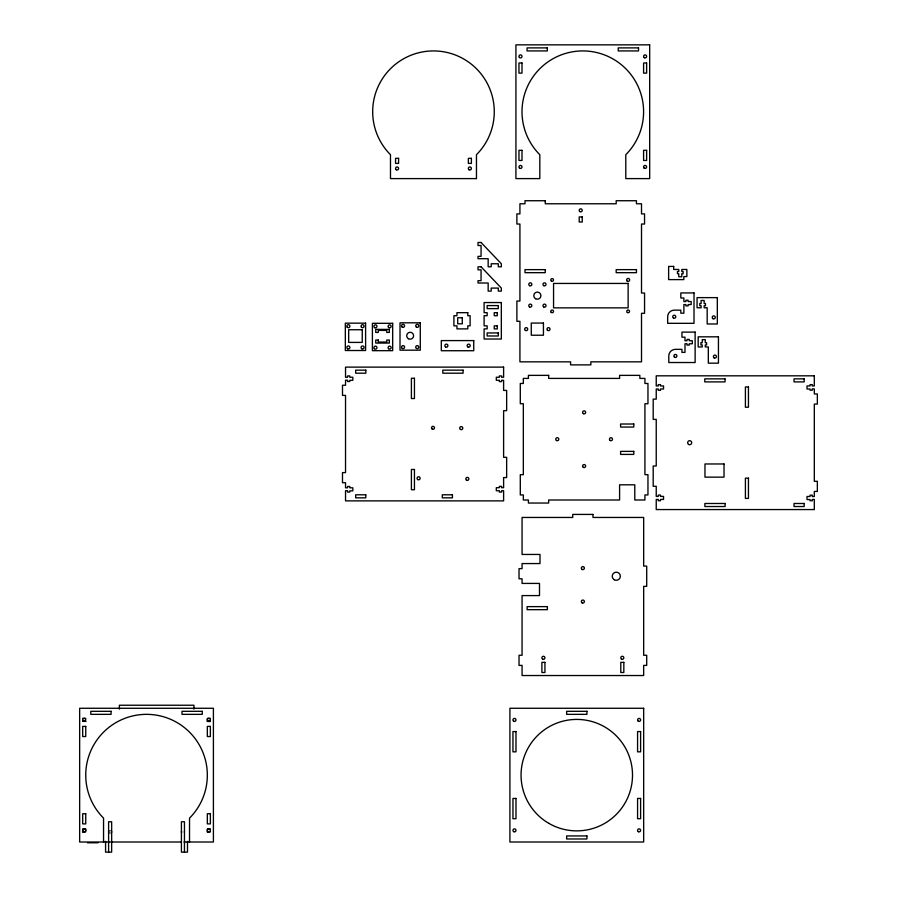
<?xml version="1.0" encoding="UTF-8"?>
<svg xmlns="http://www.w3.org/2000/svg" width="897" height="897" viewBox="0 0 897 897"><rect width="100%" height="100%" fill="white"/><g stroke="black" fill="none" stroke-linecap="round" stroke-linejoin="round"><path stroke-width="1.35" d="M82.692 718.396L85.742 718.396M210.369 718.396L207.33 718.396L207.33 721.435L210.369 721.435L207.33 721.334M210.369 828.951L207.33 828.951L207.33 831.99M82.692 831.889L85.742 831.889M207.33 831.889L210.369 831.889M181.362 842.014L79.654 842.014L79.654 708.271L213.408 708.271L213.408 842.014L183.975 842.014M87.458 842.776L98.098 842.776M193.954 709.135L193.954 705.233L119.379 705.233L119.379 709.135M189.525 842.014L189.525 818.131A60.794 60.794 0 0 0 189.525 732.154A60.794 60.794 0 0 0 103.547 732.154A60.794 60.794 0 0 0 103.547 818.131L103.547 842.014M187.495 841.341L187.495 852.15L181.418 852.15L181.418 821.753L184.457 821.753L184.457 852.15M108.604 852.15L108.604 821.753L111.654 821.753L111.654 852.15L105.566 852.15L105.566 841.341M85.742 830.97L85.742 828.951L82.692 828.951L82.692 831.99M110.892 830.566A1.525 1.525 0 0 1 110.892 833.201M109.053 832.954A1.525 1.525 0 0 1 109.053 830.813M184.401 831.497A1.525 1.525 0 0 1 184.401 832.281M181.62 832.64A1.525 1.525 0 0 1 181.62 831.127M649.675 44.85L515.921 44.85L515.921 178.604L539.815 178.604L539.815 154.71A60.794 60.794 0 0 1 539.815 68.733A60.794 60.794 0 0 1 625.792 68.733A60.794 60.794 0 0 1 625.792 154.71L625.792 178.604L649.675 178.604L649.675 44.85M547.338 47.889L527.066 47.889L527.066 50.927L547.338 50.927L547.338 47.889M638.529 47.889L618.257 47.889L618.257 50.927L638.529 50.927L638.529 47.889M521.998 62.992L518.959 62.992L518.959 73.117L521.998 73.117L521.998 62.992M646.636 62.992L643.598 62.992L643.598 73.117L646.636 73.117L646.636 62.992M521.998 150.326L518.959 150.326L518.959 160.462L521.998 160.462L521.998 150.326M646.636 150.326L643.598 150.326L643.598 160.462L646.636 160.462L646.636 150.326M398.593 158.332L395.555 158.332L395.555 163.4L398.593 163.4L398.593 158.332M471.396 158.332L468.357 158.332L468.357 163.4L471.396 163.4L471.396 158.332M476.464 178.604L390.487 178.604L390.487 154.71A60.794 60.794 0 0 1 390.487 68.733A60.794 60.794 0 0 1 476.464 68.733A60.794 60.794 0 0 1 476.464 154.71L476.464 178.604M545.253 200.726L524.992 200.726L524.992 203.776L519.924 203.776L519.924 213.901L516.885 213.901L516.885 224.037L519.924 224.037L519.924 301.044L516.885 301.044L516.885 321.305L519.924 321.305L519.924 361.839L570.582 361.839L570.582 364.877L590.854 364.877L590.854 361.839L641.512 361.839L641.512 313.3L644.551 313.3L644.551 293.039L641.512 293.039L641.512 224.037L644.551 224.037L644.551 213.901L641.512 213.901L641.512 203.776L636.444 203.776L636.444 200.726L616.183 200.726L616.183 203.776L545.253 203.776L545.253 200.726M582.243 216.939L579.204 216.939L579.204 222.008L582.243 222.008L582.243 216.939M481.061 242.482L478.023 242.482L478.023 245.52L481.061 245.52L481.061 256.363L478.023 256.363L478.023 258.695L488.159 258.695L488.159 266.801L491.197 266.801L491.197 263.763L498.295 263.763L498.295 266.801L501.333 266.801L501.333 263.763L481.061 242.482M673.692 266.431L668.624 266.431L668.624 279.606L683.828 279.606L683.828 276.568L686.867 276.568L686.867 269.47L681.798 269.47L681.798 271.499L683.11 271.499L683.11 273.731L681.798 273.731L681.798 276.769L678.76 276.769L678.76 273.731L677.437 273.731L677.437 271.499L678.76 271.499L678.76 269.47L673.692 269.47L673.692 266.431M481.061 266.801L478.023 266.801L478.023 269.84L481.061 269.84L481.061 280.683L478.023 280.683L478.023 283.015L488.159 283.015L488.159 291.121L491.197 291.121L491.197 288.083L498.295 288.083L498.295 291.121L501.333 291.121L501.333 288.083L481.061 266.801M545.253 269.638L524.992 269.638L524.992 272.677L545.253 272.677L545.253 269.638M636.444 269.638L616.183 269.638L616.183 272.677L636.444 272.677L636.444 269.638M628.135 283.441L553.561 283.441L553.561 307.862L628.135 307.862L628.135 283.441M694.009 292.927L680.834 292.927L680.834 297.995L683.873 297.995L683.873 301.538L685.902 301.538L685.902 300.226L688.122 300.226L688.122 301.538L691.161 301.538L691.161 304.576L688.122 304.576L688.122 305.899L685.902 305.899L685.902 304.576L683.873 304.576L683.873 313.188L680.834 313.188L680.834 310.149L674.241 310.149A6.582 6.582 0 0 0 667.66 316.742L667.66 323.324L694.009 323.324L694.009 292.927M717.32 297.625L697.059 297.625L697.059 307.761L701.106 307.761L701.106 305.731L699.795 305.731L699.795 303.5L701.106 303.5L701.106 300.461L704.145 300.461L704.145 303.5L705.468 303.5L705.468 305.731L704.145 305.731L704.145 307.761L707.184 307.761L707.184 323.974L717.32 323.974L717.32 297.625M501.333 302.547L484.1 302.547L484.1 312.672L487.149 312.672L487.149 315.71L484.1 315.71L484.1 325.846L487.149 325.846L487.149 328.885L484.1 328.885L484.1 339.021L501.333 339.021L501.333 302.547M498.295 305.585L487.149 305.585L487.149 308.624L498.295 308.624L498.295 305.585M467.786 312.672L456.954 312.672L456.954 315.71L453.904 315.71L453.904 325.846L456.954 325.846L456.954 328.885L467.786 328.885L467.786 325.846L470.118 325.846L470.118 315.71L467.786 315.71L467.786 312.672M497.274 312.672L494.236 312.672L494.236 315.71L497.274 315.71L497.274 312.672M462.269 317.74L457.705 317.74L457.705 323.817L462.269 323.817L462.269 317.74M420.278 322.819L400.017 322.819L400.017 350.178L420.278 350.178L420.278 322.819M365.606 323.155L345.334 323.155L345.334 350.514L365.606 350.514L365.606 323.155M543.436 323.066L531.271 323.066L531.271 335.22L543.436 335.22L543.436 323.066M392.673 323.312L372.401 323.312L372.401 350.671L392.673 350.671L392.673 323.312M497.274 325.846L494.236 325.846L494.236 328.885L497.274 328.885L497.274 325.846M389.32 329.39L375.742 329.39L375.742 332.428L378.276 332.428L378.276 330.41L386.786 330.41L386.786 332.428L389.32 332.428L389.32 329.39M362.253 329.737L348.675 329.737L348.675 342.407L362.253 342.407L362.253 329.737M695.13 332.114L681.955 332.114L681.955 337.182L684.994 337.182L684.994 340.737L687.024 340.737L687.024 339.414L689.255 339.414L689.255 340.737L692.293 340.737L692.293 343.775L689.255 343.775L689.255 345.087L687.024 345.087L687.024 343.775L684.994 343.775L684.994 352.386L681.955 352.386L681.955 349.348L675.374 349.348A6.582 6.582 0 0 0 668.781 355.93L668.781 362.523L695.13 362.523L695.13 332.114M498.295 332.944L487.149 332.944L487.149 335.983L498.295 335.983L498.295 332.944M718.441 336.824L698.18 336.824L698.18 346.948L702.228 346.948L702.228 344.93L700.916 344.93L700.916 342.699L702.228 342.699L702.228 339.66L705.277 339.66L705.277 342.699L706.589 342.699L706.589 344.93L705.277 344.93L705.277 346.948L708.316 346.948L708.316 363.162L718.441 363.162L718.441 336.824M378.276 340.03L375.742 340.03L375.742 343.069L389.32 343.069L389.32 340.03L386.786 340.03L386.786 342.06L378.276 342.06L378.276 340.03M473.739 340.591L441.313 340.591L441.313 350.727L473.739 350.727L473.739 340.591M503.609 367.12L345.536 367.12L345.536 377.256L347.565 377.256L347.565 375.933L349.796 375.933L349.796 377.256L352.835 377.256L352.835 380.294L349.796 380.294L349.796 381.517L347.565 381.517L347.565 380.193L345.536 380.193L345.536 385.262L342.497 385.262L342.497 395.398L345.536 395.398L345.536 472.607L342.497 472.607L342.497 482.732L345.536 482.732L345.536 487.8L347.565 487.8L347.565 486.488L349.796 486.488L349.796 487.8L352.835 487.8L352.835 490.838L349.796 490.838L349.796 492.061L347.565 492.061L347.565 490.737L345.536 490.737L345.536 500.874L503.609 500.874L503.609 490.737L501.58 490.737L501.58 492.061L499.349 492.061L499.349 490.737L496.31 490.737L496.31 487.699L499.349 487.699L499.349 486.387L501.58 486.387L501.58 487.699L503.609 487.699L503.609 477.563L506.648 477.563L506.648 457.302L503.609 457.302L503.609 410.691L506.648 410.691L506.648 390.43L503.609 390.43L503.609 380.294L501.58 380.294L501.58 381.617L499.349 381.617L499.349 380.294L496.31 380.294L496.31 377.256L499.349 377.256L499.349 375.933L501.58 375.933L501.58 377.256L503.609 377.256L503.609 367.12M365.808 370.158L355.672 370.158L355.672 373.197L365.808 373.197L365.808 370.158M463.076 370.158L442.815 370.158L442.815 373.197L463.076 373.197L463.076 370.158M548.661 375.372L528.4 375.372L528.4 378.411L523.332 378.411L523.332 383.479L520.294 383.479L520.294 403.74L523.332 403.74L523.332 474.67L520.294 474.67L520.294 494.942L523.332 494.942L523.332 499.999L528.4 499.999L528.4 503.038L548.661 503.038L548.661 499.999L619.592 499.999L619.592 484.806L634.784 484.806L634.784 499.999L644.921 499.999L644.921 494.942L647.959 494.942L647.959 474.67L644.921 474.67L644.921 403.74L647.959 403.74L647.959 383.479L644.921 383.479L644.921 378.411L639.853 378.411L639.853 375.372L619.592 375.372L619.592 378.411L548.661 378.411L548.661 375.372M814.308 375.821L656.234 375.821L656.234 385.945L658.263 385.945L658.263 384.634L660.495 384.634L660.495 385.945L663.533 385.945L663.533 388.995L660.495 388.995L660.495 390.307L658.263 390.307L658.263 388.995L656.234 388.995L656.234 399.12L653.195 399.12L653.195 419.392L656.234 419.392L656.234 466.003L653.195 466.003L653.195 486.264L656.234 486.264L656.234 496.4L658.263 496.4L658.263 495.077L660.495 495.077L660.495 496.4L663.533 496.4L663.533 499.438L660.495 499.438L660.495 500.75L658.263 500.75L658.263 499.438L656.234 499.438L656.234 509.563L814.308 509.563L814.308 499.438L812.278 499.438L812.278 500.75L810.047 500.75L810.047 499.539L807.008 499.539L807.008 496.501L810.047 496.501L810.047 495.178L812.278 495.178L812.278 496.501L814.308 496.501L814.308 491.433L817.346 491.433L817.346 481.297L814.308 481.297L814.308 404.087L817.346 404.087L817.346 393.951L814.308 393.951L814.308 388.894L812.278 388.894L812.278 390.206L810.047 390.206L810.047 388.995L807.008 388.995L807.008 385.945L810.047 385.945L810.047 384.634L812.278 384.634L812.278 385.945L814.308 385.945L814.308 375.821M414.448 378.265L411.398 378.265L411.398 398.537L414.448 398.537L414.448 378.265M725.034 378.859L704.773 378.859L704.773 381.898L725.034 381.898L725.034 378.859M804.172 378.859L794.036 378.859L794.036 381.898L804.172 381.898L804.172 378.859M748.446 386.966L745.407 386.966L745.407 407.227L748.446 407.227L748.446 386.966M633.775 424.012L620.601 424.012L620.601 427.05L633.775 427.05L633.775 424.012M633.775 451.37L620.601 451.37L620.601 454.409L633.775 454.409L633.775 451.37M724.025 463.973L704.975 463.973L704.975 477.148L724.025 477.148L724.025 463.973M414.448 469.467L411.398 469.467L411.398 489.728L414.448 489.728L414.448 469.467M748.446 478.157L745.407 478.157L745.407 498.418L748.446 498.418L748.446 478.157M365.808 494.796L355.672 494.796L355.672 497.835L365.808 497.835L365.808 494.796M452.436 494.796L442.311 494.796L442.311 497.835L452.436 497.835L452.436 494.796M725.135 503.486L704.874 503.486L704.874 506.525L725.135 506.525L725.135 503.486M804.172 503.486L794.036 503.486L794.036 506.525L804.172 506.525L804.172 503.486M592.995 514.418L572.735 514.418L572.735 517.457L522.065 517.457L522.065 554.447L540.005 554.447L540.005 563.563L522.065 563.563L522.065 568.631L519.027 568.631L519.027 578.767L522.065 578.767L522.065 583.42L539.501 583.42L539.501 595.586L522.065 595.586L522.065 655.259L519.027 655.259L519.027 665.395L522.065 665.395L522.065 675.531L643.665 675.531L643.665 665.395L646.703 665.395L646.703 655.259L643.665 655.259L643.665 586.358L646.703 586.358L646.703 566.097L643.665 566.097L643.665 517.457L592.995 517.457L592.995 514.418M547.394 606.63L527.133 606.63L527.133 609.668L547.394 609.668L547.394 606.63M544.939 662.356L541.9 662.356L541.9 672.492L544.939 672.492L544.939 662.356M623.83 662.356L620.791 662.356L620.791 672.492L623.83 672.492L623.83 662.356M643.665 708.271L509.911 708.271L509.911 842.014L643.665 842.014L643.665 708.271M111.071 711.31L90.799 711.31L90.799 714.348L111.071 714.348L111.071 711.31M202.262 711.31L182.001 711.31L182.001 714.348L202.262 714.348L202.262 711.31M586.918 711.31L566.646 711.31L566.646 714.348L586.918 714.348L586.918 711.31M85.742 721.334L82.692 721.334L85.742 721.435M85.742 726.402L82.692 726.402L82.692 736.538L85.742 736.538L85.742 726.402M210.369 726.402L207.33 726.402L207.33 736.538L210.369 736.538L210.369 726.402M515.988 731.571L512.949 731.571L512.949 751.832L515.988 751.832L515.988 731.571M640.615 731.571L637.576 731.571L637.576 751.832L640.615 751.832L640.615 731.571M515.988 798.442L512.949 798.442L512.949 818.714L515.988 818.714L515.988 798.442M640.615 798.442L637.576 798.442L637.576 818.714L640.615 818.714L640.615 798.442M85.742 813.747L82.692 813.747L82.692 823.883L85.742 823.883L85.742 813.747M210.369 813.747L207.33 813.747L207.33 823.883L210.369 823.883L210.369 813.747M586.918 835.937L566.646 835.937L566.646 838.975L586.918 838.975L586.918 835.937M713.014 318.704A1.525 1.525 0 0 0 715.29 317.381A1.525 1.525 0 0 0 713.014 316.069A1.525 1.525 0 0 0 713.014 318.704M673.49 318.054A1.525 1.525 0 0 0 675.766 316.742A1.525 1.525 0 0 0 673.49 315.419A1.525 1.525 0 0 0 673.49 318.054M361.805 348.787A1.525 1.525 0 0 0 364.081 347.464A1.525 1.525 0 0 0 361.805 346.152A1.525 1.525 0 0 0 361.805 348.787M361.491 327.27A1.525 1.525 0 0 0 364.025 326.586A1.525 1.525 0 0 0 362.164 324.725A1.525 1.525 0 0 0 361.491 327.27M347.296 327.27A1.525 1.525 0 0 0 349.841 326.586A1.525 1.525 0 0 0 347.98 324.725A1.525 1.525 0 0 0 347.296 327.27M347.621 348.787A1.525 1.525 0 0 0 349.897 347.464A1.525 1.525 0 0 0 347.621 346.152A1.525 1.525 0 0 0 347.621 348.787M388.558 327.427A1.525 1.525 0 0 0 391.092 326.743A1.525 1.525 0 0 0 389.231 324.882A1.525 1.525 0 0 0 388.558 327.427M374.688 327.674A1.525 1.525 0 0 0 376.964 326.351A1.525 1.525 0 0 0 374.688 325.039A1.525 1.525 0 0 0 374.688 327.674M388.558 348.709A1.525 1.525 0 0 0 391.092 348.025A1.525 1.525 0 0 0 389.231 346.164A1.525 1.525 0 0 0 388.558 348.709M374.363 348.709A1.525 1.525 0 0 0 376.908 348.025A1.525 1.525 0 0 0 375.047 346.164A1.525 1.525 0 0 0 374.363 348.709M402.293 327.17A1.525 1.525 0 0 0 404.581 325.858A1.525 1.525 0 0 0 402.293 324.535A1.525 1.525 0 0 0 402.293 327.17M402.293 348.451A1.525 1.525 0 0 0 404.581 347.139A1.525 1.525 0 0 0 402.293 345.816A1.525 1.525 0 0 0 402.293 348.451M416.477 348.451A1.525 1.525 0 0 0 418.764 347.139A1.525 1.525 0 0 0 416.477 345.816A1.525 1.525 0 0 0 416.477 348.451M416.477 327.17A1.525 1.525 0 0 0 418.764 325.858A1.525 1.525 0 0 0 416.477 324.535A1.525 1.525 0 0 0 416.477 327.17M408.427 338.718A3.442 3.442 0 0 0 413.595 335.736A3.442 3.442 0 0 0 408.427 332.753A3.442 3.442 0 0 0 408.427 338.718M445.618 346.971A1.525 1.525 0 0 0 447.906 345.659A1.525 1.525 0 0 0 445.618 344.336A1.525 1.525 0 0 0 445.618 346.971M467.909 346.971A1.525 1.525 0 0 0 470.196 345.659A1.525 1.525 0 0 0 467.909 344.336A1.525 1.525 0 0 0 467.909 346.971M548.919 823.401A55.726 55.726 0 0 0 632.508 775.143A55.726 55.726 0 0 0 548.919 726.884A55.726 55.726 0 0 0 548.919 823.401M638.339 721.233A1.525 1.525 0 0 0 640.615 719.921A1.525 1.525 0 0 0 638.339 718.598A1.525 1.525 0 0 0 638.339 721.233M638.339 831.676A1.525 1.525 0 0 0 640.615 830.364A1.525 1.525 0 0 0 638.339 829.052A1.525 1.525 0 0 0 638.339 831.676M513.712 831.676A1.525 1.525 0 0 0 515.988 830.364A1.525 1.525 0 0 0 513.712 829.052A1.525 1.525 0 0 0 513.712 831.676M513.712 721.233A1.525 1.525 0 0 0 515.988 719.921A1.525 1.525 0 0 0 513.712 718.598A1.525 1.525 0 0 0 513.712 721.233M714.135 357.892A1.525 1.525 0 0 0 716.423 356.58A1.525 1.525 0 0 0 714.135 355.268A1.525 1.525 0 0 0 714.135 357.892M674.611 357.253A1.525 1.525 0 0 0 676.887 355.93A1.525 1.525 0 0 0 674.611 354.618A1.525 1.525 0 0 0 674.611 357.253M396.317 169.78A1.525 1.525 0 0 0 398.593 168.468A1.525 1.525 0 0 0 396.317 167.156A1.525 1.525 0 0 0 396.317 169.78M469.12 169.78A1.525 1.525 0 0 0 471.396 168.468A1.525 1.525 0 0 0 469.12 167.156A1.525 1.525 0 0 0 469.12 169.78M644.349 57.722A1.525 1.525 0 0 0 646.636 56.399A1.525 1.525 0 0 0 644.349 55.087A1.525 1.525 0 0 0 644.349 57.722M644.035 168.019A1.525 1.525 0 0 0 646.58 167.347A1.525 1.525 0 0 0 644.719 165.485A1.525 1.525 0 0 0 644.035 168.019M519.408 57.475A1.525 1.525 0 0 0 521.953 56.791A1.525 1.525 0 0 0 520.092 54.93A1.525 1.525 0 0 0 519.408 57.475M519.722 168.266A1.525 1.525 0 0 0 521.998 166.943A1.525 1.525 0 0 0 519.722 165.631A1.525 1.525 0 0 0 519.722 168.266M582.108 569.438A1.525 1.525 0 0 0 584.384 568.126A1.525 1.525 0 0 0 582.108 566.803A1.525 1.525 0 0 0 582.108 569.438M582.108 602.874A1.525 1.525 0 0 0 584.384 601.562A1.525 1.525 0 0 0 582.108 600.239A1.525 1.525 0 0 0 582.108 602.874M542.663 659.116A1.525 1.525 0 0 0 544.939 657.793A1.525 1.525 0 0 0 542.663 656.481A1.525 1.525 0 0 0 542.663 659.116M621.543 659.116A1.525 1.525 0 0 0 623.83 657.793A1.525 1.525 0 0 0 621.543 656.481A1.525 1.525 0 0 0 621.543 659.116M614.277 579.742A4.048 4.048 0 0 0 620.354 576.233A4.048 4.048 0 0 0 614.277 572.723A4.048 4.048 0 0 0 614.277 579.742M417.834 479.603A1.525 1.525 0 0 0 420.121 478.28A1.525 1.525 0 0 0 417.834 476.957A1.525 1.525 0 0 0 417.834 479.603M432.276 429.102A1.48 1.48 0 0 0 434.496 427.813A1.48 1.48 0 0 0 432.276 426.535A1.48 1.48 0 0 0 432.276 429.102M460.486 429.45A1.525 1.525 0 0 0 462.785 428.116A1.525 1.525 0 0 0 460.486 426.793A1.525 1.525 0 0 0 460.486 429.45M466.575 480.209A1.525 1.525 0 0 0 468.862 478.886A1.525 1.525 0 0 0 466.575 477.563A1.525 1.525 0 0 0 466.575 480.209M688.661 444.452A2.029 2.029 0 0 0 691.699 442.692A2.029 2.029 0 0 0 688.661 440.943A2.029 2.029 0 0 0 688.661 444.452M535.576 298.723A3.543 3.543 0 0 0 540.902 295.651A3.543 3.543 0 0 0 535.576 292.579A3.543 3.543 0 0 0 535.576 298.723M579.641 211.434A1.525 1.525 0 0 0 582.187 210.75A1.525 1.525 0 0 0 580.325 208.889A1.525 1.525 0 0 0 579.641 211.434M627.384 281.266A1.525 1.525 0 0 0 629.66 279.942A1.525 1.525 0 0 0 627.384 278.631A1.525 1.525 0 0 0 627.384 281.266M551.464 281.131A1.368 1.368 0 0 0 553.516 279.942A1.368 1.368 0 0 0 551.464 278.765A1.368 1.368 0 0 0 551.464 281.131M627.452 312.548A1.368 1.368 0 0 0 629.503 311.36A1.368 1.368 0 0 0 627.452 310.171A1.368 1.368 0 0 0 627.452 312.548M551.173 312.324A1.368 1.368 0 0 0 553.471 311.708A1.368 1.368 0 0 0 551.79 310.037A1.368 1.368 0 0 0 551.173 312.324M543.739 285.672A1.525 1.525 0 0 0 546.015 284.36A1.525 1.525 0 0 0 543.739 283.037A1.525 1.525 0 0 0 543.739 285.672M529.544 285.672A1.525 1.525 0 0 0 531.831 284.36A1.525 1.525 0 0 0 529.544 283.037A1.525 1.525 0 0 0 529.544 285.672M543.739 306.953A1.525 1.525 0 0 0 546.015 305.63A1.525 1.525 0 0 0 543.739 304.318A1.525 1.525 0 0 0 543.739 306.953M529.544 306.953A1.525 1.525 0 0 0 531.831 305.63A1.525 1.525 0 0 0 529.544 304.318A1.525 1.525 0 0 0 529.544 306.953M547.428 330.219A1.525 1.525 0 0 0 549.962 329.535A1.525 1.525 0 0 0 548.101 327.674A1.525 1.525 0 0 0 547.428 330.219M525.451 330.455A1.525 1.525 0 0 0 527.728 329.143A1.525 1.525 0 0 0 525.451 327.82A1.525 1.525 0 0 0 525.451 330.455M583.364 467.371A1.525 1.525 0 0 0 585.651 466.059A1.525 1.525 0 0 0 583.364 464.747A1.525 1.525 0 0 0 583.364 467.371M610.218 440.528A1.525 1.525 0 0 0 612.494 439.205A1.525 1.525 0 0 0 610.218 437.893A1.525 1.525 0 0 0 610.218 440.528M583.364 413.674A1.525 1.525 0 0 0 585.651 412.351A1.525 1.525 0 0 0 583.364 411.039A1.525 1.525 0 0 0 583.364 413.674M556.51 440.528A1.525 1.525 0 0 0 558.797 439.205A1.525 1.525 0 0 0 556.51 437.893A1.525 1.525 0 0 0 556.51 440.528M208.093 721.132A1.525 1.525 0 0 0 210.369 719.82A1.525 1.525 0 0 0 208.093 718.497A1.525 1.525 0 0 0 208.093 721.132M208.093 831.676A1.525 1.525 0 0 0 210.369 830.364A1.525 1.525 0 0 0 208.093 829.052A1.525 1.525 0 0 0 208.093 831.676M83.455 721.132A1.525 1.525 0 0 0 85.742 719.82A1.525 1.525 0 0 0 83.455 718.497A1.525 1.525 0 0 0 83.455 721.132M83.455 831.676A1.525 1.525 0 0 0 85.742 830.364A1.525 1.525 0 0 0 83.455 829.052A1.525 1.525 0 0 0 83.455 831.676"/></g></svg>
